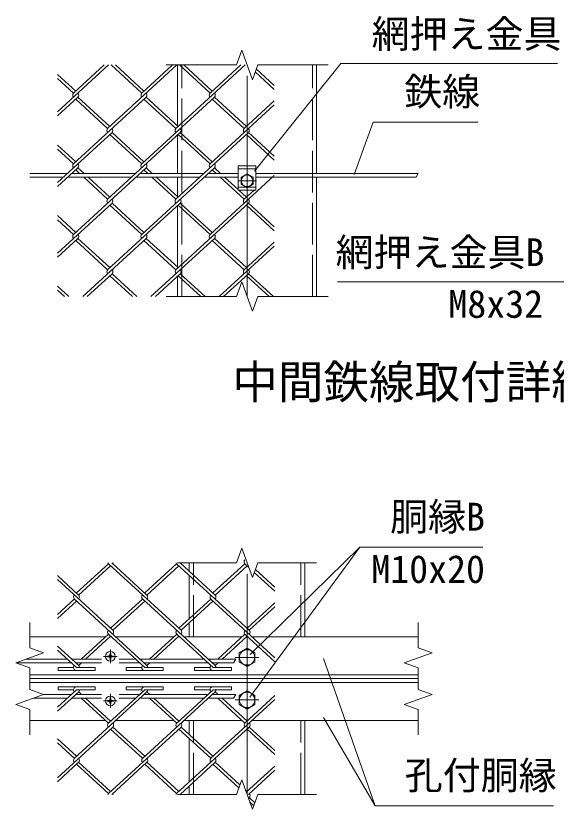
# Model space of a CAD drawing. Units: millimetres at full size; details may follow other scales. Extents: x -10500 to 10500, y -7425 to 7425.
# Drawn here: x 6037 to 8372, y 678 to 4103 of the extents above; entities that cross this region are included whole.
import ezdxf
from ezdxf.enums import TextEntityAlignment as Align

# ---------------------------------------------------------------- set-up
doc = ezdxf.new("R2010")
doc.units = ezdxf.units.MM
doc.header["$LTSCALE"] = 30
doc.linetypes.add('DASHED', pattern=[7.5, 6, -1.5])
doc.linetypes.add('USER1', pattern=[50.8, 31.75, -6.35, 6.35, -6.35])
for name, color, linetype, lineweight in [('0-0_D-STR-TXT', 7, 'Continuous', 13), ('0-1_D-STR-DIM', 7, 'Continuous', 13), ('0-2_D-BMK', 2, 'USER1', 13), ('0-3_D-STR3', 3, 'Continuous', 13), ('0-4_D-STR1', 1, 'Continuous', 18), ('0-8_D-STR2', 7, 'Continuous', 13), ('0-9_D-TTL-TXT', 7, 'Continuous', 13)]:
    doc.layers.add(name, color=color, linetype=linetype, lineweight=lineweight)
doc.styles.add('ＭＳ ゴシック', font='')
doc.styles.get('ＭＳ ゴシック').set_extended_font_data('MS Gothic')

msp = doc.modelspace()

# ---------------------------------------------------------------- linework, layer by layer
at = {"layer": '0-0_D-STR-TXT'}
for p, q in [((7523.37, 1809.6), (7048.2, 1161.3)), ((7589.7, 692.6), (7367.39, 1073.09))]:
    msp.add_line(p, q, dxfattribs=at)
for points in [[(8377.3, 3897.27), (7442.25, 3897.27), (7069.11, 3432.74)], [(8033.56, 3644.48), (7581.38, 3644.48), (7499.05, 3418.11)], [(7426.69, 2954.42), (8446.77, 2954.42), (8517.65, 3366.85)], [(8054.87, 1809.6), (7523.37, 1809.6), (7050.57, 1345.35)], [(8360.41, 692.6), (7589.7, 692.6), (7367.04, 1328.75)]]:
    msp.add_lwpolyline(points, dxfattribs=at)
at = {"layer": '0-1_D-STR-DIM'}
for p, q in [((7013.44, 3954.77), (6990.35, 3891.34)), ((7059.61, 3827.91), (7013.44, 3954.77)), ((6686.53, 3891.34), (6990.35, 3891.34)), ((7082.7, 3891.34), (7059.61, 3827.91)), ((7082.7, 3891.34), (7386.53, 3891.34)), ((7775.65, 3423.34), (7766.42, 3407.34)), ((7013.44, 2954.77), (6990.35, 2891.34)), ((7059.61, 2827.91), (7013.44, 2954.77)), ((6686.53, 2891.34), (6990.35, 2891.34)), ((7082.7, 2891.34), (7059.61, 2827.91)), ((7082.7, 2891.34), (7386.53, 2891.34)), ((7013.44, 1804.77), (6990.35, 1741.34)), ((7059.61, 1677.91), (7013.44, 1804.77)), ((6736.53, 1741.34), (6990.35, 1741.34)), ((7082.7, 1741.34), (7059.61, 1677.91)), ((7082.7, 1741.34), (7336.53, 1741.34)), ((6097.4, 1484.34), (6097.4, 1374.95)), ((7775.65, 1484.34), (7775.65, 1374.95)), ((6097.4, 1374.95), (6157.31, 1353.14)), ((7775.65, 1374.95), (7835.56, 1353.14)), ((6157.31, 1353.14), (6037.49, 1309.54)), ((7835.56, 1353.14), (7715.75, 1309.54)), ((6037.49, 1309.54), (6097.4, 1287.73)), ((6987.81, 1325.34), (6978.57, 1309.34)), ((7715.75, 1309.54), (7775.65, 1287.73)), ((6097.4, 1287.73), (6097.4, 1194.95)), ((7775.65, 1287.73), (7775.65, 1194.95)), ((6157.31, 1173.14), (6037.49, 1129.54)), ((6097.4, 1194.95), (6157.31, 1173.14)), ((6987.81, 1173.34), (6978.57, 1157.34)), ((7835.56, 1173.14), (7715.75, 1129.54)), ((7775.65, 1194.95), (7835.56, 1173.14)), ((6037.49, 1129.54), (6097.4, 1107.73)), ((6097.4, 1107.73), (6097.4, 998.34)), ((7715.75, 1129.54), (7775.65, 1107.73)), ((7775.65, 1107.73), (7775.65, 998.34)), ((7013.44, 804.77), (6990.35, 741.34)), ((7059.61, 677.91), (7013.44, 804.77)), ((6736.53, 741.34), (6990.35, 741.34)), ((7082.7, 741.34), (7059.61, 677.91)), ((7082.7, 741.34), (7336.53, 741.34))]:
    msp.add_line(p, q, dxfattribs=at)
at = {"layer": '0-2_D-BMK'}
for p, q in [((7036.53, 2891.34), (7036.53, 3891.34)), ((6996.53, 3391.34), (7076.53, 3391.34)), ((7036.53, 741.34), (7036.53, 1741.34)), ((6415.99, 1337.34), (6475.51, 1337.34)), ((6445.75, 1307.58), (6445.75, 1367.1)), ((7087.53, 1333.34), (6985.53, 1333.34)), ((6445.75, 1175.1), (6445.75, 1115.58)), ((6415.99, 1145.34), (6475.51, 1145.34)), ((7087.53, 1149.34), (6985.53, 1149.34))]:
    msp.add_line(p, q, dxfattribs=at)
at = {"layer": '0-3_D-STR3'}
for p, q in [((7074.53, 3455.34), (6998.53, 3455.34)), ((6998.53, 3455.34), (6998.53, 3351.34)), ((7074.53, 3455.34), (7074.53, 3351.34)), ((6097.4, 3423.34), (6260.28, 3423.34)), ((6097.4, 3407.34), (6242.82, 3407.34)), ((6261.76, 3407.34), (6537.73, 3407.34)), ((6279.23, 3423.34), (6555.19, 3423.34)), ((6556.68, 3407.34), (6832.64, 3407.34)), ((6574.14, 3423.34), (6850.1, 3423.34)), ((6851.59, 3407.34), (6998.53, 3407.34)), ((6869.05, 3423.34), (6998.53, 3423.34)), ((7010.53, 3406.35), (7036.53, 3421.36)), ((7010.53, 3376.33), (7010.53, 3406.35)), ((7036.53, 3421.36), (7062.53, 3406.35)), ((7062.53, 3406.35), (7062.53, 3376.33)), ((7775.65, 3423.34), (7074.53, 3423.34)), ((7766.42, 3407.34), (7074.53, 3407.34)), ((7036.53, 3361.32), (7010.53, 3376.33)), ((7062.53, 3376.33), (7036.53, 3361.32)), ((7074.53, 3351.34), (6998.53, 3351.34)), ((6438.43, 1338.91), (6432.35, 1338.8)), ((6432.35, 1335.88), (6432.35, 1338.8)), ((6442.15, 1340.8), (6438.43, 1338.91)), ((6442.22, 1340.87), (6444.18, 1344.56)), ((6444.29, 1350.74), (6444.18, 1344.56)), ((6444.29, 1350.74), (6447.21, 1350.74)), ((6447.21, 1350.74), (6447.32, 1344.56)), ((6449.28, 1340.87), (6447.32, 1344.56)), ((6449.35, 1340.8), (6453.07, 1338.91)), ((6453.07, 1338.91), (6459.15, 1338.8)), ((6459.15, 1335.88), (6459.15, 1338.8)), ((6277.48, 1309.34), (6038.03, 1309.34)), ((6260.02, 1325.34), (6080.92, 1325.34)), ((6407.75, 1325.34), (6278.96, 1325.34)), ((6407.75, 1309.34), (6296.42, 1309.34)), ((6438.43, 1335.77), (6432.35, 1335.88)), ((6442.15, 1333.88), (6438.43, 1335.77)), ((6442.22, 1333.81), (6444.18, 1330.12)), ((6444.29, 1323.94), (6444.18, 1330.12)), ((6444.19, 1323.94), (6447.21, 1323.94)), ((6447.21, 1323.94), (6447.32, 1330.12)), ((6449.28, 1333.81), (6447.32, 1330.12)), ((6449.35, 1333.88), (6453.07, 1335.77)), ((6453.07, 1335.77), (6459.15, 1335.88)), ((6554.93, 1325.34), (6483.75, 1325.34)), ((6572.39, 1309.34), (6483.75, 1309.34)), ((6849.84, 1325.34), (6573.87, 1325.34)), ((6867.3, 1309.34), (6591.33, 1309.34)), ((6987.81, 1325.34), (6868.78, 1325.34)), ((6978.57, 1309.34), (6886.25, 1309.34)), ((7036.53, 1294.08), (7002.53, 1313.71)), ((7070.53, 1313.71), (7036.53, 1294.08)), ((6277.48, 1173.34), (6156.77, 1173.34)), ((6407.75, 1173.34), (6296.42, 1173.34)), ((6572.39, 1173.34), (6483.75, 1173.34)), ((6867.3, 1173.34), (6591.33, 1173.34)), ((6987.81, 1173.34), (6886.25, 1173.34)), ((6260.02, 1157.34), (6113.89, 1157.34)), ((6407.75, 1157.34), (6278.96, 1157.34)), ((6438.43, 1146.91), (6432.35, 1146.8)), ((6432.35, 1146.8), (6432.35, 1143.88)), ((6438.43, 1143.77), (6432.35, 1143.88)), ((6442.15, 1148.8), (6438.43, 1146.91)), ((6442.15, 1141.88), (6438.43, 1143.77)), ((6442.22, 1148.87), (6444.18, 1152.56)), ((6442.22, 1141.81), (6444.18, 1138.12)), ((6444.29, 1158.74), (6444.18, 1152.56)), ((6444.29, 1131.94), (6444.18, 1138.12)), ((6444.19, 1158.74), (6447.21, 1158.74)), ((6444.29, 1131.94), (6447.21, 1131.94)), ((6447.21, 1158.74), (6447.32, 1152.56)), ((6447.21, 1131.94), (6447.32, 1138.12)), ((6449.28, 1148.87), (6447.32, 1152.56)), ((6449.28, 1141.81), (6447.32, 1138.12)), ((6449.35, 1148.8), (6453.07, 1146.91)), ((6449.35, 1141.88), (6453.07, 1143.77)), ((6453.07, 1146.91), (6459.15, 1146.8)), ((6453.07, 1143.77), (6459.15, 1143.88)), ((6459.15, 1146.8), (6459.15, 1143.88)), ((6554.93, 1157.34), (6483.75, 1157.34)), ((6849.84, 1157.34), (6573.87, 1157.34)), ((6978.57, 1157.34), (6868.78, 1157.34)), ((7036.53, 1110.08), (7002.53, 1129.71)), ((7070.53, 1129.71), (7036.53, 1110.08))]:
    msp.add_line(p, q, dxfattribs=at)
at = {"layer": '0-3_D-STR3', "linetype": 'DASHED'}
for p, q in [((7074.53, 3443.34), (6998.53, 3443.34)), ((7074.53, 3363.34), (6998.53, 3363.34))]:
    msp.add_line(p, q, dxfattribs=at)
at = {"layer": '0-3_D-STR3'}
for points in [[(7002.53, 1313.71), (7002.53, 1352.97), (7036.53, 1372.6)], [(7036.53, 1372.6), (7070.53, 1352.97), (7070.53, 1313.71)], [(7002.53, 1129.71), (7002.53, 1168.97), (7036.53, 1188.6)], [(7036.53, 1188.6), (7070.53, 1168.97), (7070.53, 1129.71)]]:
    msp.add_lwpolyline(points, dxfattribs=at)
for centre, radius in [((7036.53, 3391.34), 25), ((6445.75, 1337.34), 21), ((7036.53, 1333.34), 33), ((6445.75, 1145.34), 21), ((7036.53, 1149.34), 33)]:
    msp.add_circle(centre, radius, dxfattribs=at)
at = {"layer": '0-4_D-STR1'}
for p, q in [((6736.53, 3627.86), (6736.53, 3891.34)), ((7336.53, 3423.34), (7336.53, 3891.34)), ((6736.53, 3423.34), (6736.53, 3589.5)), ((6736.53, 3322.9), (6736.53, 3407.34)), ((7336.53, 2891.34), (7336.53, 3407.34)), ((6736.53, 3017.94), (6736.53, 3284.55)), ((6736.53, 2891.34), (6736.53, 2979.59)), ((6786.53, 1705.24), (6786.53, 1741.34)), ((7286.53, 1421.34), (7286.53, 1741.34)), ((6786.53, 1499.95), (6786.53, 1687.88)), ((6786.53, 1421.34), (6786.53, 1482.59)), ((6097.4, 1421.34), (6424.73, 1421.34)), ((6443.68, 1421.34), (6450.16, 1421.34)), ((6469.11, 1421.34), (6719.64, 1421.34)), ((6738.59, 1421.34), (6745.07, 1421.34)), ((6764.02, 1421.34), (7014.55, 1421.34)), ((7033.5, 1421.34), (7039.98, 1421.34)), ((7058.46, 1421.34), (7775.65, 1421.34)), ((6097.4, 1257.34), (7775.65, 1257.34)), ((6097.4, 1241.34), (7775.65, 1241.34)), ((6097.4, 1225.34), (7775.65, 1225.34)), ((6097.4, 1061.34), (6424.73, 1061.34)), ((6443.68, 1061.34), (6450.16, 1061.34)), ((6469.11, 1061.34), (6719.64, 1061.34)), ((6738.59, 1061.34), (6745.07, 1061.34)), ((6764.02, 1061.34), (7014.55, 1061.34)), ((6786.53, 1061.34), (6786.53, 1000.09)), ((7033.5, 1061.34), (7039.98, 1061.34)), ((7058.46, 1061.34), (7775.65, 1061.34)), ((7286.53, 1061.34), (7286.53, 741.34)), ((6786.53, 982.73), (6786.53, 794.8)), ((6786.53, 777.44), (6786.53, 741.34))]:
    msp.add_line(p, q, dxfattribs=at)
at = {"layer": '0-4_D-STR1', "linetype": 'DASHED'}
for p, q in [((6754.53, 2891.34), (6754.53, 3891.34)), ((7318.53, 2891.34), (7318.53, 3891.34)), ((6804.53, 1421.34), (6804.53, 1741.34)), ((7268.53, 1421.34), (7268.53, 1741.34)), ((6804.53, 741.34), (6804.53, 1061.34)), ((7268.53, 741.34), (7268.53, 1061.34))]:
    msp.add_line(p, q, dxfattribs=at)
at = {"layer": '0-8_D-STR2'}
for p, q in [((6438.21, 3891.34), (6217.4, 3689.01)), ((6419.74, 3891.34), (6286.9, 3769.62)), ((6733.12, 3891.34), (6434.12, 3617.36)), ((6581.58, 3769.84), (6448.98, 3891.34)), ((6591.05, 3778.52), (6467.93, 3891.34)), ((6714.65, 3891.34), (6581.82, 3769.62)), ((7028.03, 3891.34), (6729.03, 3617.36)), ((6876.49, 3769.84), (6743.9, 3891.34)), ((6885.96, 3778.52), (6762.84, 3891.34)), ((7009.08, 3891.34), (6876.49, 3769.84)), ((7154.24, 3802.92), (7076.46, 3874.2)), ((6296.14, 3778.52), (6217.4, 3850.67)), ((7154.24, 3785.56), (7071.72, 3861.18)), ((6286.67, 3769.84), (6217.4, 3833.31)), ((6305.61, 3752.48), (6217.4, 3671.65)), ((6600.52, 3752.48), (6286.67, 3464.88)), ((6434.12, 3617.36), (6296.14, 3743.8)), ((6443.6, 3626.04), (6305.61, 3752.48)), ((6895.44, 3752.48), (6581.58, 3464.88)), ((6729.03, 3617.36), (6591.05, 3743.8)), ((6738.51, 3626.04), (6600.52, 3752.48)), ((7023.94, 3617.36), (6885.96, 3743.8)), ((7033.42, 3626.04), (6895.44, 3752.48)), ((7154.24, 3736.76), (7023.94, 3617.36)), ((7154.24, 3719.4), (6876.49, 3464.88)), ((6453.07, 3600), (6217.4, 3384.05)), ((6747.98, 3600), (6434.12, 3312.4)), ((6591.05, 3473.56), (6453.07, 3600)), ((7042.89, 3600), (6729.03, 3312.4)), ((6885.96, 3473.56), (6747.98, 3600)), ((7154.24, 3497.96), (7042.89, 3600)), ((6581.58, 3464.88), (6443.6, 3591.32)), ((6876.49, 3464.88), (6738.51, 3591.32)), ((7154.24, 3480.6), (7034.24, 3590.56)), ((6296.14, 3473.56), (6217.4, 3545.71)), ((6286.67, 3464.88), (6217.4, 3528.35)), ((6305.61, 3447.52), (6217.4, 3366.69)), ((6600.52, 3447.52), (6286.67, 3159.92)), ((6313.06, 3423.34), (6296.14, 3438.84)), ((6332, 3423.34), (6305.61, 3447.52)), ((6895.44, 3447.52), (6581.58, 3159.92)), ((6607.97, 3423.34), (6591.05, 3438.84)), ((6626.91, 3423.34), (6600.52, 3447.52)), ((6902.88, 3423.34), (6885.96, 3438.84)), ((6921.82, 3423.34), (6895.43, 3447.52)), ((6434.12, 3312.4), (6330.52, 3407.34)), ((6443.6, 3321.08), (6349.46, 3407.34)), ((6729.03, 3312.4), (6625.43, 3407.34)), ((6738.51, 3321.08), (6644.37, 3407.34)), ((7154.24, 3414.44), (6876.49, 3159.92)), ((7023.94, 3312.4), (6920.34, 3407.34)), ((6998.53, 3353.05), (6939.29, 3407.34)), ((7033.42, 3321.08), (7000.4, 3351.34)), ((7066.44, 3351.34), (7023.94, 3312.4)), ((6453.07, 3295.04), (6217.4, 3079.09)), ((6747.98, 3295.04), (6434.12, 3007.44)), ((6591.05, 3168.6), (6453.07, 3295.04)), ((7042.89, 3295.04), (6729.03, 3007.44)), ((6885.96, 3168.6), (6747.98, 3295.04)), ((7154.24, 3193.01), (7042.89, 3295.04)), ((6581.58, 3159.92), (6443.6, 3286.36)), ((6876.49, 3159.92), (6738.51, 3286.36)), ((7154.24, 3175.64), (7033.42, 3286.36)), ((6296.14, 3168.6), (6217.4, 3240.76)), ((6286.67, 3159.92), (6217.4, 3223.39)), ((6305.61, 3142.56), (6217.4, 3061.73)), ((6434.12, 3007.44), (6296.14, 3133.88)), ((6443.6, 3016.12), (6305.61, 3142.56)), ((6600.52, 3142.56), (6326.36, 2891.34)), ((6729.03, 3007.44), (6591.05, 3133.88)), ((6738.51, 3016.12), (6600.52, 3142.56)), ((6895.44, 3142.56), (6621.27, 2891.34)), ((7023.94, 3007.44), (6885.96, 3133.88)), ((7033.42, 3016.12), (6895.44, 3142.56)), ((7154.24, 3126.84), (7023.94, 3007.44)), ((7154.24, 3109.48), (6916.19, 2891.34)), ((6453.07, 2990.08), (6345.31, 2891.34)), ((6541.88, 2891.34), (6443.6, 2981.4)), ((6560.83, 2891.34), (6453.07, 2990.08)), ((6747.98, 2990.08), (6640.22, 2891.34)), ((6836.79, 2891.34), (6738.51, 2981.4)), ((6855.74, 2891.34), (6747.98, 2990.08)), ((7042.89, 2990.08), (6935.13, 2891.34)), ((7131.7, 2891.34), (7033.42, 2981.4)), ((7150.65, 2891.34), (7042.89, 2990.08)), ((6265.92, 2891.34), (6217.4, 2935.8)), ((6246.97, 2891.34), (6217.4, 2918.44)), ((6437.23, 1737.71), (6299.25, 1611.27)), ((6446.71, 1729.03), (6308.72, 1602.59)), ((6751.09, 1450.11), (6437.23, 1737.71)), ((6603.63, 1602.59), (6452.22, 1741.34)), ((6732.14, 1737.71), (6594.16, 1611.27)), ((6741.62, 1729.03), (6603.63, 1602.59)), ((7045.98, 1450.14), (6732.14, 1737.71)), ((6898.55, 1602.59), (6747.13, 1741.34)), ((7027.05, 1737.71), (6889.07, 1611.27)), ((7036.53, 1729.03), (6898.55, 1602.59)), ((7043.25, 1722.87), (7027.05, 1737.71)), ((7156.53, 1636.43), (7072.53, 1713.4)), ((6308.72, 1602.59), (6217.4, 1686.28)), ((7156.53, 1619.07), (7067.79, 1700.38)), ((6456.18, 1450.11), (6217.4, 1668.91)), ((6289.78, 1585.23), (6217.4, 1518.91)), ((6299.25, 1576.55), (6217.4, 1501.55)), ((6603.85, 1297.87), (6290.01, 1585.45)), ((6584.69, 1585.23), (6446.71, 1458.79)), ((6594.16, 1576.55), (6456.18, 1450.11)), ((6898.76, 1297.87), (6584.92, 1585.45)), ((6879.6, 1585.23), (6741.62, 1458.79)), ((6889.07, 1576.55), (6751.09, 1450.11)), ((7156.53, 1331.47), (6879.6, 1585.23)), ((7156.53, 1568.75), (7036.53, 1458.79)), ((7156.53, 1551.39), (7046, 1450.11)), ((6437.45, 1432.99), (6319.96, 1325.34)), ((6446.92, 1424.31), (6338.91, 1325.34)), ((6594.37, 1289.19), (6437.47, 1432.97)), ((6732.36, 1432.99), (6614.87, 1325.34)), ((6741.83, 1424.31), (6633.82, 1325.34)), ((6889.29, 1289.19), (6732.36, 1432.99)), ((7027.27, 1432.99), (6909.79, 1325.34)), ((7036.74, 1424.31), (6928.73, 1325.34)), ((7156.53, 1314.55), (7027.27, 1432.99)), ((6308.94, 1297.87), (6217.4, 1381.75)), ((6299.23, 1289.41), (6217.4, 1364.39)), ((6302.5, 1309.34), (6299.46, 1306.55)), ((6321.45, 1309.34), (6308.94, 1297.87)), ((6597.41, 1309.34), (6594.37, 1306.55)), ((6616.36, 1309.34), (6603.85, 1297.87)), ((6892.32, 1309.34), (6889.29, 1306.55)), ((6911.27, 1309.34), (6898.76, 1297.87)), ((6219.7, 1289.41), (6286.85, 1289.41)), ((6219.7, 1289.41), (6219.7, 1276.61)), ((6219.7, 1276.61), (6379.7, 1276.61)), ((6514.37, 1289.19), (6581.53, 1289.19)), ((6514.37, 1289.19), (6514.37, 1276.39)), ((6514.37, 1276.39), (6674.37, 1276.39)), ((6594.37, 1289.19), (6674.37, 1289.19)), ((6674.37, 1289.19), (6674.37, 1276.39)), ((6809.29, 1289.19), (6876.44, 1289.19)), ((6809.29, 1289.19), (6809.29, 1276.39)), ((6809.29, 1276.39), (6969.29, 1276.39)), ((6219.7, 1206.07), (6379.7, 1206.07)), ((6219.7, 1193.27), (6219.7, 1206.07)), ((6514.37, 1206.29), (6674.37, 1206.29)), ((6514.37, 1193.49), (6514.37, 1206.29)), ((6674.37, 1193.49), (6674.37, 1206.29)), ((6809.29, 1206.29), (6969.29, 1206.29)), ((6809.29, 1193.49), (6809.29, 1206.29)), ((6299.23, 1193.27), (6217.4, 1118.29)), ((6308.94, 1184.81), (6217.4, 1100.93)), ((6219.7, 1193.27), (6286.85, 1193.27)), ((6603.85, 1184.81), (6290.01, 897.23)), ((6302.5, 1173.34), (6299.46, 1176.12)), ((6321.45, 1173.34), (6308.94, 1184.81)), ((6594.37, 1193.49), (6437.47, 1049.71)), ((6514.37, 1193.49), (6581.53, 1193.49)), ((6898.76, 1184.81), (6584.92, 897.23)), ((6594.37, 1193.49), (6674.37, 1193.49)), ((6597.41, 1173.34), (6594.37, 1176.12)), ((6616.36, 1173.34), (6603.85, 1184.81)), ((6889.29, 1193.49), (6732.36, 1049.69)), ((6809.29, 1193.49), (6876.44, 1193.49)), ((6892.32, 1173.34), (6889.29, 1176.12)), ((6911.27, 1173.34), (6898.76, 1184.81)), ((7156.53, 1168.13), (7027.27, 1049.69)), ((6437.45, 1049.69), (6319.96, 1157.34)), ((6446.92, 1058.37), (6338.91, 1157.34)), ((6732.36, 1049.69), (6614.87, 1157.34)), ((6741.83, 1058.37), (6633.82, 1157.34)), ((7156.53, 1151.21), (6879.6, 897.45)), ((7027.27, 1049.69), (6909.79, 1157.34)), ((7036.74, 1058.37), (6928.73, 1157.34)), ((6456.18, 1032.56), (6217.4, 813.76)), ((6751.09, 1032.56), (6437.23, 744.97)), ((6594.16, 906.13), (6456.18, 1032.56)), ((7045.98, 1032.54), (6732.14, 744.97)), ((6889.07, 906.13), (6751.09, 1032.56)), ((7156.53, 931.29), (7046, 1032.56)), ((6584.69, 897.45), (6446.71, 1023.88)), ((6879.6, 897.45), (6741.62, 1023.88)), ((7156.53, 913.92), (7036.53, 1023.88)), ((6299.25, 906.13), (6217.4, 981.13)), ((6289.78, 897.45), (6217.4, 963.77)), ((6308.72, 880.09), (6217.4, 796.4)), ((6437.23, 744.97), (6299.25, 871.41)), ((6446.71, 753.65), (6308.72, 880.09)), ((6603.63, 880.09), (6452.22, 741.34)), ((6732.14, 744.97), (6594.16, 871.41)), ((6741.62, 753.65), (6603.63, 880.09)), ((6898.55, 880.09), (6747.13, 741.34)), ((7000.52, 769.28), (6889.07, 871.41)), ((7005.26, 782.3), (6898.55, 880.09)), ((7156.53, 863.61), (7033.17, 750.57)), ((7156.53, 846.25), (7042.04, 741.34)), ((7036.53, 753.65), (7029.81, 759.81)), ((7046, 727.61), (7042.65, 724.53)), ((7069.77, 705.82), (7046, 727.61)), ((7065.03, 692.8), (7048.77, 707.71))]:
    msp.add_line(p, q, dxfattribs=at)
for points in [[(6299.23, 1289.41), (6379.7, 1289.41), (6379.7, 1276.61)], [(6889.29, 1289.19), (6969.29, 1289.19), (6969.29, 1276.39)], [(6299.23, 1193.27), (6379.7, 1193.27), (6379.7, 1206.07)], [(6889.29, 1193.49), (6969.29, 1193.49), (6969.29, 1206.29)]]:
    msp.add_lwpolyline(points, dxfattribs=at)
for centre, start, end in [((6296.35, 3760.92), 137.5, 222.5), ((6296.35, 3760.92), 317.5, 42.5), ((6591.26, 3760.92), 137.5, 222.5), ((6591.26, 3760.92), 317.5, 42.5), ((6886.18, 3760.92), 137.5, 222.5), ((6886.18, 3760.92), 317.5, 42.5), ((6443.6, 3608.68), 137.5, 222.5), ((6443.6, 3608.68), 317.5, 42.5), ((6738.51, 3608.68), 137.5, 222.5), ((6738.51, 3608.68), 317.5, 42.5), ((7033.42, 3608.68), 137.5, 222.5), ((7033.42, 3608.68), 317.5, 42.5), ((6296.12, 3456.18), 137.5, 222.5), ((6296.12, 3456.18), 317.5, 42.5), ((6591.03, 3456.18), 137.5, 222.5), ((6591.03, 3456.18), 317.5, 42.5), ((6885.94, 3456.18), 137.5, 222.5), ((6885.94, 3456.18), 317.5, 42.5), ((6443.6, 3303.72), 137.5, 222.5), ((6443.6, 3303.72), 317.5, 42.5), ((6738.51, 3303.72), 137.5, 222.5), ((6738.51, 3303.72), 317.5, 42.5), ((7033.42, 3303.72), 137.5, 222.5), ((7033.42, 3303.72), 317.5, 42.5), ((6296.12, 3151.22), 137.5, 222.5), ((6296.12, 3151.22), 317.5, 42.5), ((6591.03, 3151.22), 137.5, 222.5), ((6591.03, 3151.22), 317.5, 42.5), ((6886.2, 3151.03), 137.5, 222.5), ((6886.2, 3151.03), 317.5, 42.5), ((6443.83, 2998.55), 137.5, 222.5), ((6443.83, 2998.55), 317.5, 42.5), ((6738.74, 2998.55), 137.5, 222.5), ((6738.74, 2998.55), 317.5, 42.5), ((7033.65, 2998.55), 137.5, 222.5), ((7033.65, 2998.55), 317.5, 42.5), ((7036.53, 1746.39), 137.5, 222.5), ((6446.71, 1746.39), 203.15541, 222.5), ((6446.71, 1746.39), 317.5, 336.84459), ((6741.62, 1746.39), 203.15541, 222.5), ((6741.62, 1746.39), 317.5, 336.84459), ((6299.46, 1594.15), 137.5, 222.5), ((6299.46, 1594.15), 317.5, 42.5), ((6594.37, 1594.15), 137.5, 222.5), ((6594.37, 1594.15), 317.5, 42.5), ((6889.29, 1594.15), 137.5, 222.5), ((6889.29, 1594.15), 317.5, 42.5), ((6446.92, 1441.67), 137.5, 222.5), ((6446.92, 1441.67), 317.5, 42.5), ((6741.83, 1441.67), 137.5, 222.5), ((6741.83, 1441.67), 317.5, 42.5), ((7036.74, 1441.67), 137.5, 222.5), ((7036.74, 1441.67), 317.5, 42.5), ((6299.7, 1289.41), 138.92709, 265), ((6299.46, 1289.19), 0.96776, 42.5), ((6594.37, 1289.19), 137.5, 265), ((6594.37, 1289.19), 0, 42.5), ((6889.29, 1289.19), 137.5, 265), ((6889.29, 1289.19), 0, 42.5), ((6299.7, 1193.27), 95, 221.07291), ((6594.37, 1193.49), 95, 222.5), ((6889.29, 1193.49), 95, 222.5), ((6299.46, 1193.49), 317.5, 359.03224), ((6594.37, 1193.49), 317.5, 0), ((6889.29, 1193.49), 317.5, 0), ((6446.92, 1041.01), 137.5, 222.5), ((6446.92, 1041.01), 317.5, 42.5), ((6741.83, 1041.01), 137.5, 222.5), ((6741.83, 1041.01), 317.5, 42.5), ((7036.74, 1041.01), 137.5, 222.5), ((7036.74, 1041.01), 317.5, 42.5), ((6299.46, 888.53), 137.5, 222.5), ((6299.46, 888.53), 317.5, 42.5), ((6594.37, 888.53), 137.5, 222.5), ((6594.37, 888.53), 317.5, 42.5), ((6889.29, 888.53), 137.5, 222.5), ((6889.29, 888.53), 317.5, 42.5), ((6446.71, 736.29), 137.5, 156.84459), ((6446.71, 736.29), 23.15541, 42.5), ((6741.62, 736.29), 137.5, 156.84459), ((6741.62, 736.29), 23.15541, 42.5), ((7036.53, 736.29), 317.5, 42.5)]:
    msp.add_arc(centre, 12.85, start, end, dxfattribs=at)

# ---------------------------------------------------------------- texts
at = {"layer": '0-0_D-STR-TXT', "style": 'ＭＳ ゴシック'}
for s, p in [('網押え金具', (7574.64, 3929.37)), ('鉄線', (7715.67, 3680.39)), ('網押え金具B', (7419.08, 2986.51)), ('M8x32', (7906.39, 2763.4)), ('胴縁B', (7654.49, 1844.55)), ('M10x20', (7573.27, 1618.59)), ('孔付胴縁', (7717.64, 727.55))]:
    msp.add_text(s, height=120.3, dxfattribs=at).set_placement(p, align=Align.BOTTOM_LEFT)
at = {"layer": '0-9_D-TTL-TXT', "style": 'ＭＳ ゴシック'}
msp.add_text('中間鉄線取付詳細', height=144.3, dxfattribs=at).set_placement((6972.77, 2407.31), align=Align.BOTTOM_LEFT)

doc.saveas('drawing.dxf')
